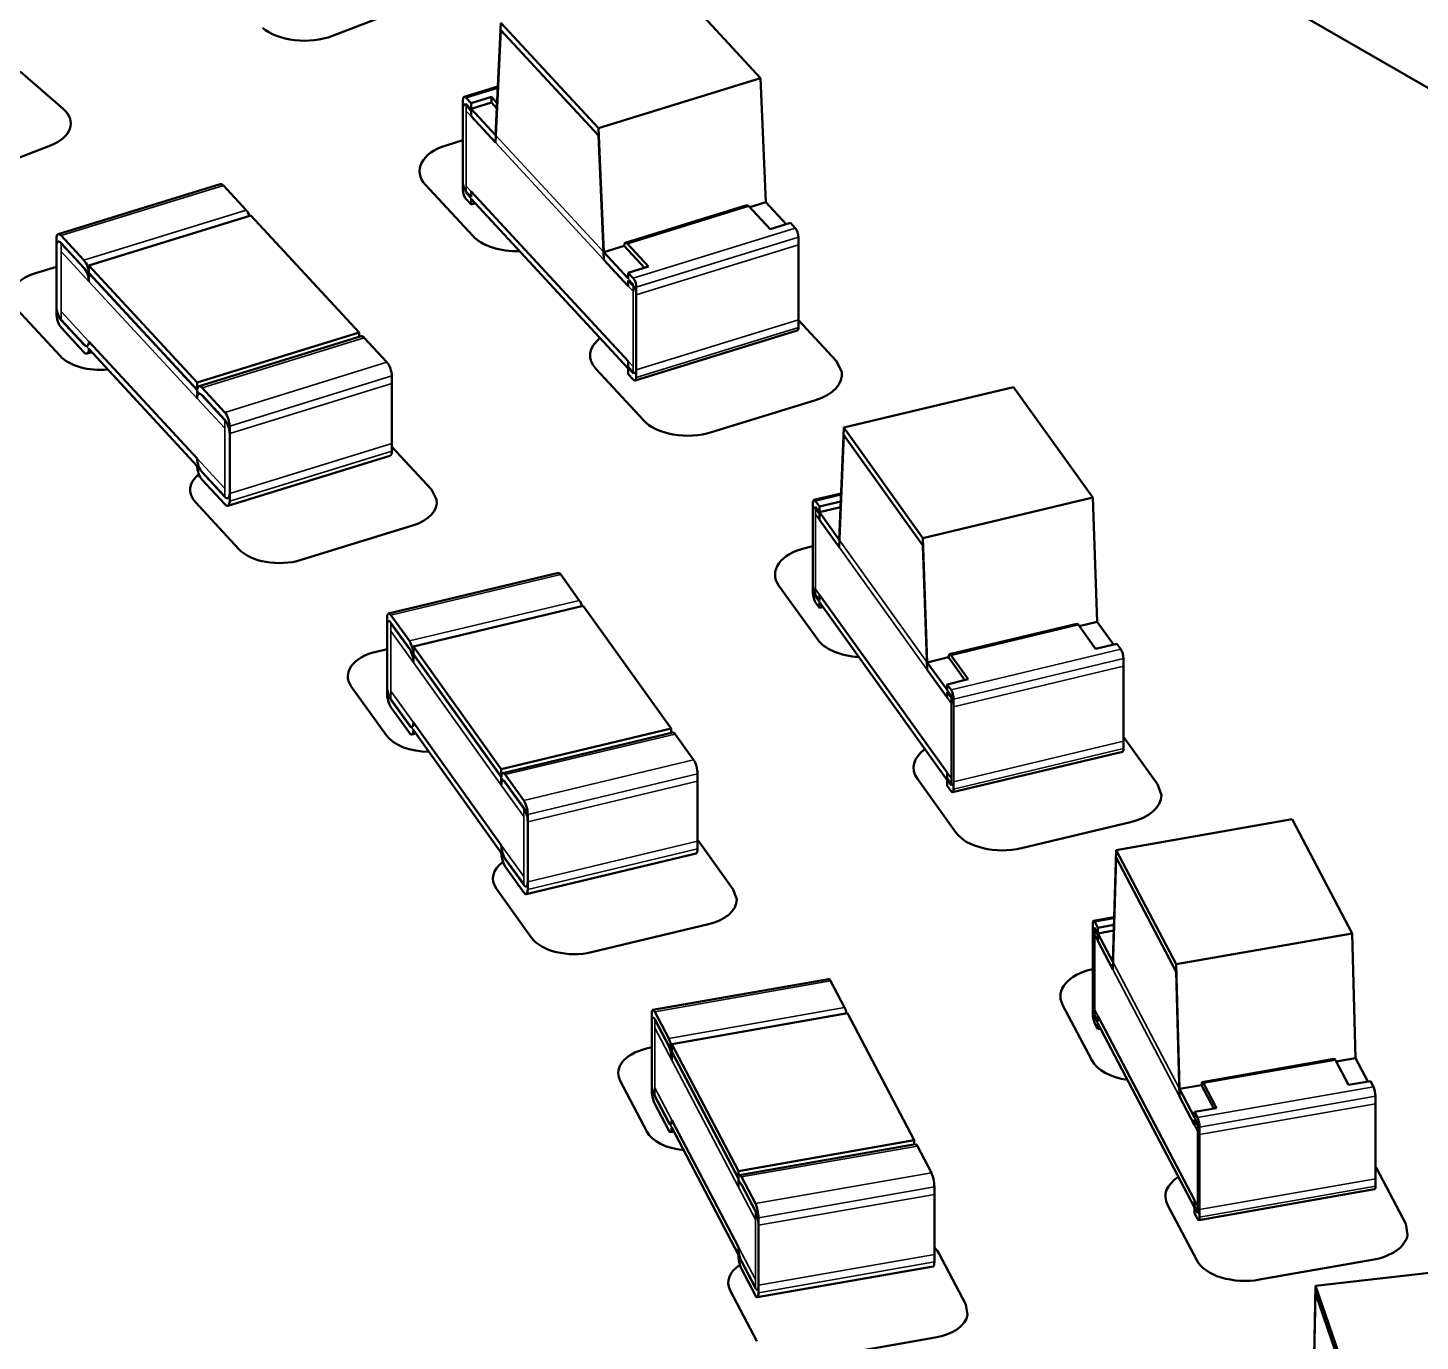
# Model space of a CAD drawing. Header units: inches. Extents: x -24.6 to 49, y -43 to 20.8.
# Drawn here: x -13.239 to -12.523, y 16.133 to 16.808 of the extents above; entities that cross this region are included whole.
import ezdxf

# ---------------------------------------------------------------- set-up
doc = ezdxf.new("R2010")
doc.units = ezdxf.units.IN
doc.header["$MEASUREMENT"] = 0
doc.layers.add('Visible (ANSI)', color=7, linetype='Continuous', lineweight=50)
doc.layers.add('Visible Narrow (ANSI)', color=7, linetype='Continuous', lineweight=35)

msp = doc.modelspace()

# ---------------------------------------------------------------- linework, layer by layer
at = {"layer": 'Visible (ANSI)'}
for p, q in [((-13.13526288606859, 17.13303247101049), (-12.21013687763456, 16.59891081744339)), ((-12.91214091246936, 16.83652272704927), (-12.86203181052325, 16.78239756191881)), ((-13.03176425112215, 16.82347237035173), (-13.08209424660408, 16.80405635489431)), ((-12.99825589455438, 16.75305861700945), (-12.99547205555737, 16.81080672394044)), ((-12.99547205555737, 16.81080672394044), (-12.94536295361127, 16.75668155880998)), ((-12.99825589455437, 16.74920115284759), (-12.99547205555737, 16.80694925977858)), ((-12.99547205555737, 16.80694925977858), (-12.94536295361126, 16.75282409464812)), ((-13.24260835943211, 16.78573099341343), (-13.22047882976584, 16.76660963579661)), ((-12.86203181052325, 16.78239756191881), (-12.94536295361127, 16.75668155880998)), ((-12.86203181052325, 16.78239756191881), (-12.85924797152625, 16.7186355477511)), ((-13.01433346914088, 16.77268191995369), (-12.99705284592974, 16.77801472283809)), ((-13.01495892853642, 16.72866823293911), (-13.01495892853642, 16.77110033871961)), ((-13.01495892853641, 16.72481076877725), (-13.01495892853641, 16.76724287455774)), ((-13.01328862513821, 16.77218926466999), (-13.01078317004091, 16.76948300641347)), ((-13.01328862513821, 16.76833180050813), (-13.0107831700409, 16.7656255422516)), ((-13.0003667771549, 16.77269750680207), (-13.01078317004091, 16.76948300641347)), ((-13.01078317004091, 16.76658990829207), (-13.0003667771549, 16.76980440868067)), ((-13.01078317004091, 16.76658990829207), (-13.01078317004091, 16.76948300641347)), ((-13.01078317004091, 16.76658990829207), (-12.99825589455438, 16.75305861700945)), ((-13.0003667771549, 16.77269750680207), (-13.0003667771549, 16.76980440868067)), ((-12.99746050103898, 16.76955830317279), (-13.0003667771549, 16.77269750680207)), ((-13.0003667771549, 16.76980440868067), (-12.99759306480074, 16.76680839331893)), ((-13.0107831700409, 16.7627324441302), (-13.0107831700409, 16.7656255422516)), ((-13.0107831700409, 16.7627324441302), (-12.99825589455437, 16.74920115284759)), ((-12.94536295361127, 16.75668155880998), (-12.94257911461426, 16.69291954464227)), ((-12.94536295361126, 16.75282409464812), (-12.94257911461426, 16.68906208048041)), ((-13.22699612718041, 16.74769292085664), (-13.28100895192179, 16.72685624956671)), ((-13.02364802937776, 16.74775801556437), (-13.01495892853641, 16.75043947241735)), ((-13.22301171639273, 16.70219429491461), (-13.13968057330471, 16.72791029802345)), ((-13.13811330730071, 16.72717131509789), (-13.12642118351328, 16.71454210990078)), ((-13.00989602739307, 16.70126004612067), (-13.03425463109556, 16.7275708448027)), ((-13.01328862513821, 16.7239709626467), (-13.01078317004091, 16.72126470439017)), ((-13.01078317004091, 16.72415780251157), (-12.93005183912774, 16.63695614757916)), ((-13.01078317004091, 16.72126470439017), (-13.01078317004091, 16.72415780251157)), ((-13.01328862513821, 16.72011349848484), (-13.0107831700409, 16.71740724022831)), ((-13.0107831700409, 16.72030033834971), (-12.93005183912773, 16.63309868341729)), ((-13.0107831700409, 16.71740724022831), (-13.0107831700409, 16.72030033834971)), ((-13.00869992586338, 16.71805012969028), (-13.0107831700409, 16.71740724022831)), ((-12.93153726233273, 16.69771562626496), (-12.86903890501672, 16.71700262859658)), ((-12.86799406101404, 16.71650997331288), (-12.85713708892572, 16.70478285420128)), ((-12.85924797152625, 16.7186355477511), (-12.86758112023473, 16.71606393682447)), ((-12.85924797152625, 16.7186355477511), (-12.84880394021723, 16.70735446512791)), ((-13.207246871504, 16.68611984853543), (-13.12391572841598, 16.71183585164426)), ((-13.12391572841598, 16.71183585164426), (-13.06823894847586, 16.65169677927708)), ((-12.85713708892572, 16.70478285420128), (-12.84672069603972, 16.70799735458988)), ((-12.84672069603972, 16.70799735458988), (-12.84421524094241, 16.70529109633336)), ((-13.22394990548603, 16.66510474560672), (-13.22394990548603, 16.69982192306349)), ((-13.22394990548603, 16.66124728144485), (-13.22394990548603, 16.69596445890162)), ((-13.22144445038872, 16.70145531198906), (-13.2097523266013, 16.68882610679195)), ((-13.22144445038872, 16.6975978478272), (-13.2097523266013, 16.68496864263009)), ((-12.93216272172826, 16.69613404503087), (-12.94257911461426, 16.69291954464227)), ((-12.93216272172826, 16.69613404503087), (-12.92171869041925, 16.68485296240768)), ((-12.91963544624173, 16.68549585186966), (-12.93049241833006, 16.69722297098126)), ((-12.84254493754421, 16.65816172026045), (-12.84254493754421, 16.70059382604095)), ((-12.8425449375442, 16.65430425609859), (-12.8425449375442, 16.69673636187908)), ((-12.94257911461426, 16.69291954464227), (-12.93005183912774, 16.67938825335965)), ((-12.94257911461426, 16.68906208048041), (-12.93005183912773, 16.67553078919779)), ((-13.23459204082478, 16.68214520217769), (-13.22394990548603, 16.68542937381941)), ((-13.207246871504, 16.68611984853543), (-13.15157009156388, 16.62598077616825)), ((-13.207246871504, 16.68178020135333), (-13.207246871504, 16.68611984853543)), ((-13.20724687150399, 16.68226238437357), (-13.15157009156387, 16.62212331200639)), ((-13.20724687150399, 16.67792273719147), (-13.20724687150399, 16.68226238437357)), ((-12.93005183912774, 16.68228135148105), (-12.91963544624173, 16.68549585186966)), ((-12.93005183912774, 16.68228135148105), (-12.92754638403043, 16.67957509322453)), ((-12.93005183912774, 16.68228135148105), (-12.93005183912774, 16.67938825335965)), ((-12.93005183912773, 16.67842388731919), (-12.92754638403042, 16.67571762906266)), ((-12.93005183912773, 16.67842388731919), (-12.93005183912773, 16.67553078919779)), ((-12.92587608063223, 16.63244571715162), (-12.92587608063223, 16.67487782293212)), ((-12.92587608063222, 16.62858825298976), (-12.92587608063222, 16.67102035877025)), ((-13.2220187914121, 16.63963276470602), (-13.24428948139061, 16.66368839340242)), ((-13.22144445038872, 16.6580588401681), (-13.2097523266013, 16.64542963497099)), ((-13.22144445038872, 16.65420137600623), (-13.2097523266013, 16.64157217080913)), ((-13.15157009156388, 16.62598077616825), (-13.06823894847586, 16.65169677927708)), ((-13.06823894847586, 16.64943997865285), (-13.06823894847586, 16.65169677927708)), ((-12.92650154002775, 16.62700667175568), (-12.84317039693973, 16.65272267486451)), ((-12.8425449375442, 16.65792082605423), (-12.82324923498505, 16.63707868946615)), ((-13.207246871504, 16.64706302389656), (-13.15157009156388, 16.58692395152939)), ((-13.15063190247058, 16.62401350083728), (-13.06730075938256, 16.64972950394611)), ((-13.06573349337855, 16.64899052102056), (-13.05404136959113, 16.63636131582345)), ((-13.20818506059729, 16.64083318788358), (-13.20574706825423, 16.64158555268202)), ((-13.20724687150399, 16.6432055597347), (-13.15157009156387, 16.58306648736752)), ((-12.82324923498505, 16.63707868946615), (-12.82032281510953, 16.63150908983604)), ((-12.92220498725086, 16.60654097799216), (-12.94656359095335, 16.63285177667418)), ((-12.93005183912774, 16.63695614757916), (-12.93005183912774, 16.63406304945776)), ((-12.93005183912774, 16.63406304945776), (-12.92754638403043, 16.63135679120124)), ((-12.93005183912773, 16.63309868341729), (-12.93005183912773, 16.6302055852959)), ((-12.93005183912773, 16.6302055852959), (-12.92754638403042, 16.62749932703937)), ((-13.15157009156388, 16.62164112898615), (-13.15157009156388, 16.62598077616825)), ((-13.14906463646657, 16.62327451791172), (-13.13737251267915, 16.61064531271462)), ((-13.05153591449383, 16.59459823292806), (-13.05153591449383, 16.62931541038483)), ((-13.05153591449382, 16.5907407687662), (-13.05153591449382, 16.62545794622297)), ((-12.73199396402003, 16.62365981443774), (-12.81928966787936, 16.6027833688292)), ((-12.73199396402003, 16.62365981443774), (-12.69131501648516, 16.56695959155017)), ((-13.15157009156387, 16.62212331200639), (-13.15155300821138, 16.6221285839315)), ((-13.15157009156387, 16.61778366482429), (-13.15157009156387, 16.62212331200639)), ((-13.14906463646656, 16.61941705374986), (-13.13737251267914, 16.60678784855276)), ((-12.83385583670285, 16.61689151870448), (-12.88723986534712, 16.6004172054169)), ((-13.13486705758184, 16.56888222981923), (-13.13486705758184, 16.603599407276)), ((-12.82154960940908, 16.54517832066249), (-12.81928966787936, 16.6027833688292)), ((-12.81928966787936, 16.6027833688292), (-12.77861072034449, 16.54608314594163)), ((-13.13486705758184, 16.56502476565737), (-13.13486705758184, 16.59974194311414)), ((-12.82154960940907, 16.54132085650063), (-12.81928966787935, 16.59892590466734)), ((-12.81928966787935, 16.59892590466734), (-12.77861072034448, 16.54222568177976)), ((-13.13580524667513, 16.56265239380624), (-13.05247410358712, 16.58836839691507)), ((-13.05153591449382, 16.5929108088595), (-13.03119633858923, 16.57094106808025)), ((-13.14906463646657, 16.57987804609077), (-13.13737251267915, 16.56724884089366)), ((-13.14906463646656, 16.5760205819289), (-13.13737251267914, 16.56339137673179)), ((-13.03119633858923, 16.57094106808025), (-13.02852080242678, 16.56584882964017)), ((-12.83457742373861, 16.56563452083137), (-12.82061609206993, 16.56897332180688)), ((-12.69131501648516, 16.56695959155017), (-12.77861072034449, 16.54608314594163)), ((-12.69131501648516, 16.56695959155017), (-12.68905507495544, 16.50305451861818)), ((-13.13015209085503, 16.54040326016965), (-13.15242278083355, 16.56445888886605)), ((-12.83510925858736, 16.52164628917786), (-12.83510925858736, 16.56407839495835)), ((-12.83510925858736, 16.51778882501599), (-12.83510925858736, 16.56022093079649)), ((-12.83375329366953, 16.56508148565016), (-12.83171934629279, 16.56224647450578)), ((-12.83375329366953, 16.5612240214883), (-12.83171934629278, 16.55838901034392)), ((-12.82080738331037, 16.56485603020685), (-12.83171934629279, 16.56224647450578)), ((-12.83171934629279, 16.55935337638439), (-12.83171934629279, 16.56224647450578)), ((-12.83171934629279, 16.55935337638439), (-12.82089191435889, 16.56194271679697)), ((-12.83171934629279, 16.55935337638439), (-12.82154960940908, 16.54517832066249)), ((-12.83171934629278, 16.55549591222253), (-12.83171934629278, 16.55838901034392)), ((-12.82080738331037, 16.56485603020685), (-12.82080738331037, 16.56409738100277)), ((-12.82077916339211, 16.56481669596267), (-12.82080738331037, 16.56485603020685)), ((-13.04089377915506, 16.55248425930498), (-13.09818387679414, 16.53480448846682)), ((-12.83171934629278, 16.55549591222253), (-12.82154960940907, 16.54132085650063)), ((-12.77861072034449, 16.54608314594163), (-12.77635077881478, 16.48217807300964)), ((-12.83863281627021, 16.54108241495365), (-12.83510925858736, 16.54192506142741)), ((-12.77861072034448, 16.54222568177976), (-12.77635077881477, 16.47832060884777)), ((-13.05321397674466, 16.50723305623714), (-12.96591827288533, 16.52810950184568)), ((-12.96468207778171, 16.52727994907387), (-12.95519032335691, 16.51404989706677)), ((-12.83284102711645, 16.49403007969158), (-12.85261549096313, 16.52159267371244)), ((-12.83375329366953, 16.51686318362687), (-12.83171934629279, 16.51402817248249)), ((-12.83171934629279, 16.51692127060389), (-12.76618104193106, 16.42557091150725)), ((-12.83171934629279, 16.51402817248249), (-12.83171934629279, 16.51692127060389)), ((-13.0404520798395, 16.49033844031386), (-12.95315637598016, 16.5112148859224)), ((-12.95315637598016, 16.5112148859224), (-12.90795754538587, 16.44821463826954)), ((-12.83375329366953, 16.51300571946501), (-12.83171934629278, 16.51017070832063)), ((-12.83171934629278, 16.51306380644203), (-12.76618104193105, 16.42171344734539)), ((-12.83171934629278, 16.51017070832063), (-12.83171934629278, 16.51306380644203)), ((-12.82994769274948, 16.51059439273119), (-12.83171934629278, 16.51017070832063)), ((-13.05401172901779, 16.47018168997085), (-13.05401172901779, 16.50489886742762)), ((-13.05197778164105, 16.50640350346533), (-13.04248602721624, 16.49317345145823)), ((-13.05197778164104, 16.50254603930347), (-13.04248602721624, 16.48931598729637)), ((-12.7649069809836, 16.48634375458372), (-12.6994352030891, 16.50200108879013)), ((-12.69861107302003, 16.50144805360892), (-12.68979730105414, 16.48916300531662)), ((-12.68905507495544, 16.50305451861818), (-12.69819538439455, 16.50086864732767)), ((-12.68905507495544, 16.50305451861818), (-12.68065699161503, 16.49134887660712)), ((-13.05401172901778, 16.46632422580898), (-13.05401172901778, 16.50104140326575)), ((-13.05958127511704, 16.48768204379361), (-13.05401172901779, 16.48901397754401)), ((-13.0404520798395, 16.49033844031386), (-12.9952532492452, 16.427338192661)), ((-13.0404520798395, 16.48599879313176), (-13.0404520798395, 16.49033844031386)), ((-12.68979730105414, 16.48916300531662), (-12.67888533807172, 16.49177256101768)), ((-12.67888533807172, 16.49177256101768), (-12.67685139069498, 16.48893754987331)), ((-13.04045207983949, 16.48648097615199), (-12.9952532492452, 16.42348072849914)), ((-13.04045207983949, 16.4821413289699), (-13.04045207983949, 16.48648097615199)), ((-12.76543881583236, 16.48478762871071), (-12.77635077881478, 16.48217807300964)), ((-12.77635077881478, 16.48217807300964), (-12.76618104193106, 16.46800301728775)), ((-12.76543881583236, 16.48478762871071), (-12.75704073249195, 16.47308198669965)), ((-12.75526907894864, 16.47350567111021), (-12.76408285091453, 16.48579071940252)), ((-12.67549542577715, 16.44172233854183), (-12.67549542577715, 16.48415444432232)), ((-12.67549542577714, 16.43786487437996), (-12.67549542577714, 16.48029698016046)), ((-12.77635077881477, 16.47832060884777), (-12.76618104193105, 16.46414555312588)), ((-12.76618104193106, 16.47089611540914), (-12.75526907894864, 16.47350567111021)), ((-13.05428590833029, 16.44466278374938), (-13.07236548733239, 16.4698628738443)), ((-12.76618104193106, 16.47089611540914), (-12.76414709455431, 16.46806110426477)), ((-12.76618104193106, 16.47089611540914), (-12.76618104193106, 16.46800301728775)), ((-12.76618104193105, 16.46703865124728), (-12.76414709455431, 16.4642036401029)), ((-12.76618104193105, 16.46703865124728), (-12.76618104193105, 16.46414555312588)), ((-13.05197778164105, 16.46300703164437), (-13.04248602721624, 16.44977697963727)), ((-13.05197778164104, 16.45914956748251), (-13.04248602721624, 16.44591951547541)), ((-12.76279112963648, 16.42084589293329), (-12.76279112963648, 16.46327799871378)), ((-12.76279112963648, 16.41698842877142), (-12.76279112963648, 16.45942053455192)), ((-13.0404520798395, 16.45128161567499), (-12.9952532492452, 16.38828136802213)), ((-13.04124983211262, 16.4450899627036), (-13.03913951506838, 16.44559463724133)), ((-13.04045207983949, 16.44742415151313), (-12.9952532492452, 16.38442390386027)), ((-12.9952532492452, 16.427338192661), (-12.90795754538587, 16.44821463826954)), ((-12.99445549697207, 16.42533273428843), (-12.90715979311273, 16.44620917989696)), ((-12.90795754538587, 16.44601840038317), (-12.90795754538587, 16.44821463826954)), ((-12.90592359800912, 16.44537962712516), (-12.89643184358432, 16.43214957511806)), ((-12.67549542577713, 16.4439965595265), (-12.65798919340137, 16.41959553507653)), ((-12.76332296448523, 16.41543230289841), (-12.6760272606259, 16.43630874850695)), ((-12.9952532492452, 16.4229985454789), (-12.9952532492452, 16.427338192661)), ((-12.9952532492452, 16.42348072849914), (-12.99523944589147, 16.42348402952027)), ((-12.9952532492452, 16.41914108131704), (-12.9952532492452, 16.42348072849914)), ((-12.99321930186846, 16.42450318151662), (-12.98372754744365, 16.41127312950952)), ((-12.89439789620757, 16.39025773933482), (-12.89439789620757, 16.42497491679159)), ((-12.76618104193106, 16.42557091150725), (-12.76618104193106, 16.42267781338585)), ((-12.76618104193106, 16.42267781338585), (-12.76414709455431, 16.41984280224148)), ((-12.99321930186845, 16.42064571735476), (-12.98372754744365, 16.40741566534766)), ((-12.89439789620757, 16.38640027517295), (-12.89439789620757, 16.42111745262972)), ((-12.76165285704855, 16.39480472192918), (-12.78142732089522, 16.42236731595003)), ((-12.76618104193105, 16.42171344734539), (-12.76618104193105, 16.41882034922399)), ((-12.76618104193105, 16.41882034922399), (-12.76414709455431, 16.41598533807961)), ((-12.65798919340137, 16.41959553507653), (-12.65602246218993, 16.4138871149549)), ((-12.98169360006691, 16.36938129372628), (-12.98169360006691, 16.40409847118305)), ((-12.58885242670527, 16.40162741452675), (-12.67927198598706, 16.38579157800193)), ((-12.58885242670527, 16.40162741452675), (-12.55799539408376, 16.34289818802399)), ((-12.98169360006691, 16.36552382956441), (-12.98169360006691, 16.40024100702118)), ((-12.67197186809429, 16.40010579383532), (-12.7278956349924, 16.38673182093124)), ((-12.89412371689506, 16.39070312850417), (-12.87604413789296, 16.36550303840925)), ((-12.99321930186846, 16.38110670969566), (-12.98372754744365, 16.36787665768856)), ((-12.98249135234004, 16.36318964075489), (-12.8951956484807, 16.38406608636343)), ((-12.68098626557715, 16.32829925225829), (-12.67927198598706, 16.38579157800193)), ((-12.68098626557714, 16.32444178809642), (-12.67927198598705, 16.38193411384006)), ((-12.67927198598706, 16.38579157800193), (-12.64841495336554, 16.32706235149916)), ((-12.67927198598705, 16.38193411384006), (-12.64841495336553, 16.3232048873373)), ((-12.99321930186845, 16.37724924553379), (-12.98372754744365, 16.36401919352669)), ((-12.97970780154014, 16.3407123216985), (-12.99778738054224, 16.36591241179343)), ((-12.87604413789296, 16.36550303840925), (-12.87424594307732, 16.36028393761655)), ((-12.69085463673629, 16.34940820425073), (-12.68030173965959, 16.35125641004046)), ((-12.88882835010832, 16.34768386845994), (-12.94884409383923, 16.33333135333459)), ((-12.69127194311766, 16.30544355531205), (-12.69127194311766, 16.34787566109254)), ((-12.69127194311765, 16.30158609115018), (-12.69127194311765, 16.34401819693068)), ((-12.6902433753636, 16.34881111833052), (-12.68870052373253, 16.34587465700538)), ((-12.6902433753636, 16.34495365416865), (-12.68870052373252, 16.34201719284351)), ((-12.68041896262381, 16.34732506717028), (-12.68870052373253, 16.34587465700538)), ((-12.68870052373253, 16.34298155888398), (-12.68870052373253, 16.34587465700538)), ((-12.68870052373253, 16.34298155888398), (-12.68050568054118, 16.34441678150788)), ((-12.68870052373253, 16.34298155888398), (-12.68098626557715, 16.32829925225829)), ((-12.68870052373252, 16.33912409472212), (-12.68870052373252, 16.34201719284351)), ((-12.68870052373252, 16.33912409472212), (-12.68098626557714, 16.32444178809642)), ((-12.55799539408376, 16.34289818802399), (-12.64841495336554, 16.32706235149916)), ((-12.55799539408376, 16.34289818802399), (-12.55628111449367, 16.27888039266893)), ((-12.64841495336554, 16.32706235149916), (-12.64670067377546, 16.2630445561441)), ((-12.64841495336553, 16.3232048873373), (-12.64670067377545, 16.25918709198224)), ((-12.9173580864692, 16.30359641578645), (-12.82693852718741, 16.31943225231128)), ((-12.82602163512838, 16.31853662343096), (-12.81882166085002, 16.30483313724698)), ((-12.91798404604124, 16.26658042359241), (-12.91798404604124, 16.30129760104918)), ((-12.91644119441016, 16.30270078690614), (-12.90924122013181, 16.28899730072216)), ((-12.90769836850073, 16.28606083939702), (-12.81727880921895, 16.30189667592185)), ((-12.81727880921895, 16.30189667592185), (-12.78299321741726, 16.23664197980766)), ((-12.6918202440868, 16.27777856539054), (-12.70682023386258, 16.30632751299758)), ((-12.91798404604124, 16.26272295943054), (-12.91798404604124, 16.29744013688731)), ((-12.91644119441016, 16.29884332274427), (-12.9092412201318, 16.28513983656029)), ((-12.6902433753636, 16.30059281630723), (-12.68870052373253, 16.29765635498209)), ((-12.6902433753636, 16.29673535214536), (-12.68870052373252, 16.29379889082022)), ((-12.68870052373253, 16.30054945310349), (-12.63898641562008, 16.20593014373792)), ((-12.68870052373253, 16.29765635498209), (-12.68870052373253, 16.30054945310349)), ((-12.68870052373252, 16.29669198894162), (-12.63898641562007, 16.20207267957606)), ((-12.68870052373252, 16.29379889082022), (-12.68870052373252, 16.29669198894162)), ((-12.68730854447553, 16.29404267829424), (-12.68870052373252, 16.29379889082022)), ((-12.91842745022489, 16.28425124559924), (-12.91798404604124, 16.28432890192282)), ((-12.90769836850073, 16.28606083939702), (-12.87341277669904, 16.22080614328284)), ((-12.90769836850073, 16.28172119221492), (-12.90769836850073, 16.28606083939702)), ((-12.90769836850073, 16.28220337523516), (-12.87341277669904, 16.21694867912097)), ((-12.90769836850073, 16.27786372805306), (-12.90769836850073, 16.28220337523516)), ((-12.63498092248387, 16.26655657886789), (-12.56716625302253, 16.27843345626151)), ((-12.56655499164984, 16.2778363703413), (-12.55986930124851, 16.26511170459903)), ((-12.55628111449367, 16.27888039266893), (-12.56619158014691, 16.27714470057735)), ((-12.55628111449367, 16.27888039266893), (-12.54995883559527, 16.26684739669061)), ((-12.92046091115895, 16.24113945463342), (-12.93417516366351, 16.26724137163109)), ((-12.63539822886523, 16.26502403570971), (-12.64670067377546, 16.2630445561441)), ((-12.63539822886523, 16.26502403570971), (-12.62907594996684, 16.25299103973139)), ((-12.62768397070986, 16.25323482720541), (-12.63436966111118, 16.26595949294768)), ((-12.55986930124851, 16.26511170459903), (-12.54856685633829, 16.26709118416464)), ((-12.54856685633829, 16.26709118416464), (-12.54702400470721, 16.2641547228395)), ((-12.91644119441016, 16.25930431508517), (-12.90924122013181, 16.2456008289012)), ((-12.64670067377546, 16.2630445561441), (-12.63898641562008, 16.24836224951841)), ((-12.64670067377545, 16.25918709198224), (-12.63898641562007, 16.24450478535655)), ((-12.54599543695316, 16.21687187805418), (-12.54599543695316, 16.25930398383467)), ((-12.91644119441016, 16.25544685092331), (-12.9092412201318, 16.24174336473934)), ((-12.63898641562008, 16.25125534763981), (-12.62768397070986, 16.25323482720541)), ((-12.63898641562008, 16.25125534763981), (-12.637443563989, 16.24831888631467)), ((-12.63898641562008, 16.25125534763981), (-12.63898641562008, 16.24836224951841)), ((-12.54599543695316, 16.21301441389231), (-12.54599543695316, 16.25544651967281)), ((-12.90769836850073, 16.24700401475815), (-12.87341277669904, 16.18174931864397)), ((-12.63898641562007, 16.24739788347795), (-12.637443563989, 16.24446142215281)), ((-12.63898641562007, 16.24739788347795), (-12.63898641562007, 16.24450478535655)), ((-12.90832432807277, 16.24084773585901), (-12.90664506812889, 16.24114183689385)), ((-12.90769836850073, 16.24314655059629), (-12.87341277669904, 16.17789185448211)), ((-12.87341277669904, 16.22080614328284), (-12.78299321741726, 16.23664197980766)), ((-12.78299321741726, 16.2344915185001), (-12.78299321741726, 16.23664197980766)), ((-12.63641499623495, 16.20103604152936), (-12.63641499623495, 16.24346814730985)), ((-12.63641499623495, 16.19717857736749), (-12.63641499623495, 16.23961068314799)), ((-12.872786817127, 16.21876531083802), (-12.78236725784521, 16.23460114736284)), ((-12.78145036578618, 16.23370551848252), (-12.77425039150783, 16.22000203229855)), ((-12.54544713598401, 16.22235644904497), (-12.53044714620822, 16.19380750143793)), ((-12.87341277669904, 16.21646649610074), (-12.87341277669904, 16.22080614328284)), ((-12.87341277669904, 16.21694867912097), (-12.87340234161792, 16.21695050669279)), ((-12.87341277669904, 16.21260903193888), (-12.87341277669904, 16.21694867912097)), ((-12.87186992506797, 16.2178696819577), (-12.86466995078961, 16.20416619577372)), ((-12.87186992506796, 16.21401221779583), (-12.86466995078961, 16.20030873161186)), ((-12.77270753987675, 16.17800874633454), (-12.77270753987675, 16.21272592379131)), ((-12.77270753987674, 16.17415128217268), (-12.77270753987674, 16.20886845962945)), ((-12.63683230261631, 16.19564603420931), (-12.54641274333452, 16.21148187073413)), ((-12.63782044792706, 16.17500241186714), (-12.65282043770284, 16.20355135947419)), ((-12.63898641562008, 16.20593014373792), (-12.63898641562008, 16.20303704561652)), ((-12.63898641562008, 16.20303704561652), (-12.637443563989, 16.20010058429138)), ((-12.63898641562007, 16.20207267957606), (-12.63898641562007, 16.19917958145465)), ((-12.86312709915854, 16.16217290980972), (-12.86312709915854, 16.19689008726649)), ((-12.63898641562007, 16.19917958145465), (-12.637443563989, 16.19624312012952)), ((-12.53044714620822, 16.19380750143793), (-12.52945906191748, 16.18801527790738)), ((-12.86312709915853, 16.15831544564785), (-12.86312709915853, 16.19303262310462)), ((-12.87186992506797, 16.17447321013674), (-12.86466995078961, 16.16076972395276)), ((-12.77023067475903, 16.17837619824141), (-12.75651642225447, 16.15227428124375)), ((-12.54767134871588, 16.17520290356696), (-12.60559633916015, 16.16505811034937)), ((-12.48409469172621, 16.17256365947751), (-12.5767673166462, 16.16192093979887)), ((-12.87186992506796, 16.17061574597487), (-12.86466995078961, 16.15691225979089)), ((-12.86375305873058, 16.15601663091057), (-12.77333349944879, 16.1718524674354)), ((-12.86388964045676, 16.13346923989127), (-12.87760389296132, 16.15957115688893)), ((-12.57791942484708, 16.10450991455853), (-12.5767673166462, 16.16192093979887)), ((-12.57791942484708, 16.10065245039666), (-12.5767673166462, 16.158063475637)), ((-12.5767673166462, 16.16192093979887), (-12.55602936903032, 16.1017283042368)), ((-12.5767673166462, 16.158063475637), (-12.55602936903031, 16.09787084007493)), ((-12.75651642225447, 16.15227428124375), (-12.75561294022783, 16.14697856156913)), ((-12.77226413569309, 16.1352644072756), (-12.83442767451357, 16.12437729329836))]:
    msp.add_line(p, q, dxfattribs=at)
for centre, major_axis, ratio, start_param, end_param in [((-13.09644836991924, 16.8164590645338), (-0.025836456323504, 1.42875650068641e-15), 0.5773502691896227, 0.5890417657583251, 2.159852269605423), ((-13.24012012103953, 16.7590326929794), (0.02362224608740162, 1.051761477560741e-16), 0.5773502691896226, 5.30144661952764, 6.872225435436896), ((-13.01328862513821, 16.76929616654859), (-0.001044844002671144, 0.003385753405097948), 0.3848938238792248, 5.60735997573323, 7.178156302529141), ((-13.01328862513821, 16.76543870238673), (-0.001044844002671151, 0.003385753405097953), 0.3848938238792249, 5.607359975733228, 7.178156302529138), ((-13.01146883037514, 16.73460258601729), (-0.02583658003759847, -1.133716917370669e-16), 0.5773502691896228, 5.203259298826246, 6.774061508539338), ((-13.13811330730071, 16.72283166791579), (-0.001567266004006773, 0.005078630107646904), 0.3848938238791884, 5.607359975733239, 6.283185307179789), ((-13.01328862513821, 16.72686406076809), (0.001044844002671278, -0.003385753405097908), 0.3848938238792247, 4.036563648938098, 5.607359975732799), ((-13.01328862513821, 16.72300659660623), (0.001044844002671285, -0.00338575340509791), 0.384893823879225, 4.036563648938096, 5.607359975732797), ((-12.86799406101404, 16.71361687519148), (-0.001044844002671274, 0.003385753405097908), 0.3848938238791884, 5.607359975733019, 6.28318530717923), ((-13.12642118351328, 16.71020246271869), (-0.001567266004006549, 0.005078630107646974), 0.3848938238791804, 4.867661647767257, 5.607359975733231), ((-13.22144445038872, 16.69711566480697), (-0.001567266004006565, 0.005078630107646968), 0.3848938238791933, 5.607359975733242, 7.178156302528548), ((-12.84421524094241, 16.70239799821196), (-0.001044844002671303, 0.003385753405097899), 0.3848938238792326, 4.036563648938079, 5.607359975732797), ((-13.22144445038872, 16.6932582006451), (-0.001567266004006574, 0.005078630107646973), 0.3848938238791936, 5.607359975733239, 7.178156302528545), ((-12.98711017001452, 16.7082916331936), (-0.02583650415212603, -1.125179892390468e-16), 0.5773502691896227, 0.4908660542953243, 1.618757857267259), ((-12.93049241833006, 16.69432987285986), (-0.001044844002671169, 0.00338575340509794), 0.3848938238792325, 5.607359975733226, 7.178156302529121), ((-13.2097523266013, 16.68448645960986), (-0.001567266004006767, 0.005078630107646907), 0.3848938238791934, 4.036563648938472, 5.607359975732812), ((-13.2234565641539, 16.67011736476701), (-0.02362213917106304, -1.072250337513223e-16), 0.5773502691896228, 5.203266545335516, 6.774054633855411), ((-13.2097523266013, 16.68062899544799), (-0.001567266004006777, 0.005078630107646909), 0.3848938238791937, 4.036563648938468, 5.607359975732807), ((-12.92754638403043, 16.67668199510313), (-0.001044844002671303, 0.003385753405097899), 0.3848938238792326, 4.036563648938079, 5.607359975732797), ((-12.92754638403042, 16.67282453094127), (-0.00104484400267131, 0.003385753405097901), 0.3848938238792328, 4.036563648938077, 5.607359975732793), ((-13.22144445038872, 16.6623984873502), (0.001567266004006767, -0.005078630107646907), 0.3848938238791934, 4.036563648938472, 5.607359975732812), ((-13.22144445038872, 16.65854102318833), (0.001567266004006777, -0.005078630107646909), 0.3848938238791937, 4.036563648938468, 5.607359975732807), ((-12.8442152409424, 16.6561084282696), (0.001044844002671175, -0.003385753405097943), 0.3848938238792328, 0, 0.8949709953495333), ((-13.2097523266013, 16.64976928215309), (0.001567266004006565, -0.005078630107646968), 0.3848938238791933, 5.607359975733242, 7.178156302528548), ((-13.06573349337855, 16.64465087383846), (-0.001567266004006681, 0.005078630107646933), 0.3848938238791884, 5.607359975733367, 6.283185307179992), ((-12.92377779023293, 16.63988351788878), (-0.02583658003759848, -1.133716917370669e-16), 0.5773502691896227, 5.64617815148163, 6.774061508539338), ((-13.20118590286507, 16.64606200337461), (-0.02362233211996069, -1.048346667568661e-16), 0.5773502691896227, 0.490887184379794, 1.73064604520877), ((-13.2097523266013, 16.64591181799123), (0.001567266004006574, -0.005078630107646973), 0.3848938238791936, 5.607359975733239, 7.178156302528545), ((-13.05404136959113, 16.63202166864135), (-0.001567266004006743, 0.005078630107646913), 0.3848938238791881, 4.036563648938484, 5.607359975732813), ((-12.92754638403043, 16.63424988932264), (0.001044844002671169, -0.00338575340509794), 0.3848938238792325, 5.607359975733226, 7.178156302529121), ((-12.84603528729757, 16.63004706002939), (0.02583686938192919, 1.118350272406308e-16), 0.5773502691896226, 5.20326435442076, 6.381354393799337), ((-13.14906463646657, 16.61893487072963), (-0.001567266004006565, 0.005078630107646968), 0.3848938238791933, 5.607359975733242, 7.178156302528548), ((-12.92754638403042, 16.63039242516077), (0.001044844002671175, -0.003385753405097943), 0.3848938238792328, 5.607359975733225, 7.17815630252912), ((-13.14906463646656, 16.61507740656777), (-0.001567266004006574, 0.005078630107646973), 0.3848938238791936, 5.607359975733239, 7.178156302528545), ((-13.13737251267914, 16.60630566553252), (-0.001567266004006743, 0.005078630107646913), 0.3848938238791881, 4.036563648938484, 5.607359975732813), ((-13.13737251267914, 16.60244820137066), (-0.001567266004006752, 0.005078630107646918), 0.3848938238791885, 4.036563648938482, 5.607359975732811), ((-12.89941912987231, 16.61357256506509), (-0.02583650415212604, 1.430122424683242e-15), 0.5773502691896227, 0.4908660542957888, 2.061671090758574), ((-13.05404136959112, 16.59344702702272), (0.00156726600400655, -0.005078630107646981), 0.3848938238791884, 0, 0.8949709953489711), ((-13.14906463646657, 16.58421769327286), (0.001567266004006767, -0.005078630107646907), 0.3848938238791934, 4.036563648938472, 5.607359975732812), ((-13.14906463646656, 16.580360229111), (0.001567266004006777, -0.005078630107646909), 0.3848938238791937, 4.036563648938468, 5.607359975732807), ((-13.13158986359683, 16.57088786023064), (-0.02362213917106304, -1.024442997624098e-16), 0.5773502691896228, 5.656225541358227, 6.774054633855412), ((-13.13737251267914, 16.57158848807575), (0.001567266004006541, -0.005078630107646976), 0.3848938238791881, 5.607359975733242, 7.17815630252856), ((-13.05202911774127, 16.56451208511621), (0.02362205635996067, 1.022735592628058e-16), 0.577350269189623, 5.203261790933148, 6.38135765374192), ((-12.83375329366953, 16.56218838752876), (-0.000824130069074726, 0.003446133302601206), 0.3124597141037181, 5.629921726318816, 7.200718053114044), ((-13.13737251267914, 16.56773102391389), (0.00156726600400655, -0.005078630107646981), 0.3848938238791884, 5.607359975733241, 7.178156302528557), ((-12.83375329366953, 16.5583309233669), (-0.0008241300690747306, 0.003446133302601209), 0.3124597141037184, 5.629921726318814, 7.200718053114042), ((-13.10931920230801, 16.54683249883823), (-0.02362233211996068, 1.311287036958847e-15), 0.5773502691896228, 0.4908871843802798, 2.0616622701657), ((-12.8287455425886, 16.52730109383407), (-0.02583665257452762, -1.167865017291472e-16), 0.5773502691896227, 5.105088681840154, 6.675885008635038), ((-12.96468207778171, 16.52294030189178), (-0.00123619510361223, 0.005169199953901776), 0.3124597141037613, 5.629921726322475, 6.283185307180307), ((-12.83375329366953, 16.51975628174827), (0.0008241300690748371, -0.003446133302601179), 0.3124597141037181, 4.059125399524822, 5.629921726318147), ((-12.83375329366953, 16.51589881758641), (0.000824130069074842, -0.003446133302601183), 0.3124597141037183, 4.059125399524818, 5.629921726318144), ((-12.95519032335691, 16.50971024988468), (-0.001236195103612246, 0.005169199953901773), 0.3124597141037921, 4.899807481531481, 5.62992172632093), ((-13.05197778164105, 16.50206385628324), (-0.001236195103612271, 0.005169199953901766), 0.3124597141037596, 5.629921726319493, 7.20071805311612), ((-13.05197778164104, 16.49820639212137), (-0.001236195103612277, 0.005169199953901769), 0.3124597141037598, 5.629921726319491, 7.200718053116118), ((-12.69861107302003, 16.49855495548753), (-0.0008241300690750686, 0.003446133302601126), 0.3124597141037613, 5.62992172632087, 6.283185307179137), ((-12.80897107874192, 16.49973849981321), (-0.02583665257452762, -1.149083562335031e-16), 0.5773502691896226, 0.3926997014554505, 1.472403422458138), ((-13.05054118317233, 16.47508189232151), (-0.02362233506043313, -1.031272617608259e-16), 0.5773502691896228, 5.105097944858253, 6.675871967240146), ((-13.04248602721624, 16.48883380427614), (-0.001236195103612437, 0.005169199953901725), 0.3124597141037594, 4.059125399524385, 5.629921726318821), ((-13.04248602721624, 16.48497634011427), (-0.001236195103612445, 0.005169199953901731), 0.3124597141037597, 4.059125399524383, 5.629921726318819), ((-12.67685139069498, 16.4860444517519), (-0.0008241300690748371, 0.003446133302601179), 0.3124597141037181, 4.059125399524822, 5.629921726318147), ((-12.76408285091453, 16.48289762128112), (-0.000824130069074726, 0.003446133302601206), 0.3124597141037181, 5.629921726318816, 7.200718053114044), ((-13.05197778164105, 16.46734667882647), (0.001236195103612437, -0.005169199953901725), 0.3124597141037594, 4.059125399524385, 5.629921726318821), ((-13.05197778164104, 16.46348921466461), (0.001236195103612445, -0.005169199953901731), 0.3124597141037597, 4.059125399524383, 5.629921726318819), ((-12.76414709455431, 16.46516800614337), (-0.0008241300690748371, 0.003446133302601179), 0.3124597141037181, 4.059125399524822, 5.629921726318147), ((-12.76414709455431, 16.4613105419815), (-0.000824130069074842, 0.003446133302601183), 0.3124597141037183, 4.059125399524818, 5.629921726318144), ((-13.04248602721624, 16.45411662681937), (0.001236195103612271, -0.005169199953901766), 0.3124597141037596, 5.629921726319493, 7.20071805311612), ((-13.03246188931677, 16.44988196685602), (-0.0236221807378347, -1.020814762007513e-16), 0.5773502691896227, 0.3927024316780514, 1.572112726011179), ((-13.04248602721624, 16.4502591626575), (0.001236195103612277, -0.005169199953901769), 0.3124597141037598, 5.629921726319491, 7.200718053116118), ((-12.90592359800912, 16.44103997994306), (-0.001236195103612043, 0.00516919995390182), 0.3124597141037614, 5.629921726322858, 6.283185307182546), ((-12.75755737252069, 16.42807573607167), (-0.02583665257452762, -1.167865017291472e-16), 0.5773502691896227, 5.596182047600372, 6.675885008635038), ((-12.67685139069497, 16.43975488180955), (0.0008241300690747306, -0.003446133302601209), 0.3124597141037184, 0, 0.917532745934456), ((-12.89643184358432, 16.42780992793596), (-0.001236195103612437, 0.005169199953901725), 0.3124597141037594, 4.059125399524385, 5.629921726318821), ((-12.99321930186846, 16.42016353433452), (-0.001236195103612271, 0.005169199953901766), 0.3124597141037596, 5.629921726319493, 7.20071805311612), ((-12.99321930186845, 16.41630607017266), (-0.001236195103612277, 0.005169199953901769), 0.3124597141037598, 5.629921726319491, 7.200718053116118), ((-12.76414709455431, 16.42273590036287), (0.000824130069074726, -0.003446133302601206), 0.3124597141037181, 5.629921726318816, 7.200718053114044), ((-12.76414709455431, 16.41887843620101), (0.0008241300690747306, -0.003446133302601209), 0.3124597141037184, 5.629921726318814, 7.200718053114042), ((-12.98372754744365, 16.40693348232742), (-0.001236195103612437, 0.005169199953901725), 0.3124597141037594, 4.059125399524385, 5.629921726318821), ((-12.6818587332122, 16.41388697422163), (0.02583627102330714, 1.127850839048702e-16), 0.5773502691896227, 5.10507768251335, 6.283194741867845), ((-12.98372754744365, 16.40307601816556), (-0.001236195103612445, 0.005169199953901731), 0.3124597141037597, 4.059125399524383, 5.629921726318819), ((-12.73778290867401, 16.40051314205081), (-0.02583665257452761, 1.433537234675322e-15), 0.577350269189623, 0.3926997014557214, 1.963496028250164), ((-12.99321930186846, 16.38544635687775), (0.001236195103612437, -0.005169199953901725), 0.3124597141037594, 4.059125399524385, 5.629921726318821), ((-12.91594773590942, 16.38548394539704), (0.02362218073783469, 1.010783757655777e-16), 0.5773502691896227, 0.3927024316971126, 0.422000492824079), ((-12.97596307638218, 16.37113143027064), (-0.02362233506043313, -1.031272617608259e-16), 0.5773502691896228, 5.607025721553338, 6.675871967240146), ((-12.99321930186845, 16.38158889271589), (0.001236195103612445, -0.005169199953901731), 0.3124597141037597, 4.059125399524383, 5.629921726318819), ((-12.89643184358431, 16.38923528631733), (0.001236195103612277, -0.005169199953901769), 0.3124597141037598, 0, 0.9175327459365317), ((-12.98372754744365, 16.37221630487065), (0.001236195103612271, -0.005169199953901766), 0.3124597141037596, 5.629921726319493, 7.20071805311612), ((-12.98372754744365, 16.36835884070879), (0.001236195103612277, -0.005169199953901769), 0.3124597141037598, 5.629921726319491, 7.200718053116118), ((-12.8978683422272, 16.36028408385688), (0.02362239915118116, 1.031647362991912e-16), 0.5773502691896228, 5.105092246927695, 6.283174584489148), ((-12.6902433753636, 16.34591802020912), (-0.000611261372688601, 0.003490184041609992), 0.2370164464738279, 5.646810199859563, 7.217606526653969), ((-12.6902433753636, 16.34206055604725), (-0.0006112613726886046, 0.003490184041609996), 0.2370164464738282, 5.646810199859561, 7.217606526653967), ((-12.95788378252661, 16.34593150480515), (-0.0236221807378347, -1.031272617608259e-16), 0.5773502691896227, 0.3927024316780514, 1.963489519708707), ((-12.68209617498315, 16.31065764281492), (-0.02583658569200793, -1.126887297386508e-16), 0.5773502691896227, 5.075459558577162, 6.577711232600092), ((-12.82602163512838, 16.31419697624887), (-0.0009168920590330371, 0.005235276062414964), 0.2370164464738436, 5.646810199859629, 6.283185307179088), ((-12.91644119441016, 16.29836113972404), (-0.0009168920590330785, 0.005235276062414957), 0.2370164464738711, 5.646810199859553, 7.217606526654762), ((-12.81882166085002, 16.30049349006489), (-0.0009168920590329915, 0.005235276062414971), 0.2370164464738209, 4.923934523954951, 5.646810199859501), ((-12.6902433753636, 16.30348591442862), (0.0006112613726886862, -0.003490184041609977), 0.2370164464738279, 4.076013873062557, 5.646810199858375), ((-12.6902433753636, 16.29962845026676), (0.0006112613726886902, -0.003490184041609981), 0.2370164464738282, 4.076013873062553, 5.646810199858368), ((-12.91644119441016, 16.29450367556218), (-0.0009168920590330836, 0.005235276062414961), 0.2370164464738712, 5.646810199859551, 7.21760652665476), ((-12.90924122013181, 16.28465765354006), (-0.0009168920590332063, 0.005235276062414934), 0.2370164464738711, 4.076013873063673, 5.646810199858366), ((-12.91157010500466, 16.27120026774505), (-0.02362217712885832, -1.031272617608259e-16), 0.5773502691896227, 5.006921659558225, 6.577703122001217), ((-12.9092412201318, 16.2808001893782), (-0.0009168920590332121, 0.005235276062414939), 0.2370164464738712, 4.076013873063669, 5.64681019985836), ((-12.66709636847073, 16.28210850131224), (-0.025836312832441, -1.14737615733899e-16), 0.5773502691896228, 0.2945155455702526, 1.322696305991311), ((-12.56655499164984, 16.2749432722199), (-0.0006112613726886251, 0.003490184041609986), 0.2370164464738434, 5.646810199859044, 6.283185307178893), ((-12.91644119441016, 16.26364396226727), (0.0009168920590332063, -0.005235276062414934), 0.2370164464738711, 4.076013873063673, 5.646810199858366), ((-12.63436966111118, 16.26306639482628), (-0.0006112613726886008, 0.003490184041609991), 0.237016446473828, 5.646810199859563, 7.217606526653969), ((-12.91644119441016, 16.25978649810541), (0.0009168920590332121, -0.005235276062414939), 0.2370164464738712, 4.076013873063669, 5.64681019985836), ((-12.54702400470721, 16.2612616247181), (-0.0006112613726886862, 0.003490184041609977), 0.2370164464738279, 4.076013873063477, 5.646810199857015), ((-12.90924122013181, 16.24994047608329), (0.0009168920590330785, -0.005235276062414957), 0.2370164464738711, 5.646810199859553, 7.217606526654762), ((-12.637443563989, 16.24542578819328), (-0.0006112613726886862, 0.003490184041609977), 0.2370164464738279, 4.076013873062557, 5.646810199858375), ((-12.637443563989, 16.24156832403141), (-0.0006112613726886902, 0.003490184041609981), 0.2370164464738282, 4.076013873062553, 5.646810199858368), ((-12.89785595442745, 16.24509854474239), (-0.02362217712885832, -1.048346667568661e-16), 0.5773502691896226, 0.2945326791888716, 1.409425707264386), ((-12.9092412201318, 16.24608301192143), (0.0009168920590330836, -0.005235276062414961), 0.2370164464738712, 5.646810199859551, 7.21760652665476), ((-12.78145036578618, 16.22936587130043), (-0.0009168920590330455, 0.005235276062414962), 0.2370164464738434, 5.646810199859543, 6.283185307178957), ((-12.57017101160091, 16.21802651312278), (0.025836312832441, 1.154205777323151e-16), 0.5773502691896228, 0.2945155455918016, 0.3604994197318003), ((-12.87186992506797, 16.2135300347756), (-0.0009168920590330785, 0.005235276062414957), 0.2370164464738711, 5.646810199859553, 7.217606526654762), ((-12.87186992506796, 16.20967257061374), (-0.0009168920590330836, 0.005235276062414961), 0.2370164464738712, 5.646810199859551, 7.21760652665476), ((-12.77425039150783, 16.21566238511645), (-0.0009168920590332063, 0.005235276062414934), 0.2370164464738711, 4.076013873063673, 5.646810199858366), ((-12.62809637882341, 16.20788148929152), (-0.02583658569200794, -1.113228057418187e-16), 0.5773502691896228, 5.549541487832419, 6.577711232600092), ((-12.54702400470721, 16.21497205477574), (0.0006112613726886046, -0.003490184041609996), 0.2370164464738282, 0, 0.9344212194753014), ((-12.86466995078961, 16.19982654859162), (-0.0009168920590332063, 0.005235276062414934), 0.2370164464738711, 4.076013873063673, 5.646810199858366), ((-12.637443563989, 16.20299368241278), (0.000611261372688601, -0.003490184041609992), 0.2370164464738279, 5.646810199859563, 7.217606526653969), ((-12.86466995078961, 16.19596908442976), (-0.0009168920590332121, 0.005235276062414939), 0.2370164464738712, 4.076013873063669, 5.64681019985836), ((-12.637443563989, 16.19913621825091), (0.0006112613726886046, -0.003490184041609996), 0.2370164464738282, 5.646810199859561, 7.217606526653967), ((-12.55517101912236, 16.1894772613951), (0.02583634901527564, 1.126887297386508e-16), 0.5773502691896228, 5.006904157623987, 6.185017357183863), ((-12.87186992506797, 16.17881285731883), (0.0009168920590332063, -0.005235276062414934), 0.2370164464738711, 4.076013873063673, 5.646810199858366), ((-12.79283563149144, 16.17441710813201), (0.02362217712885832, 9.902948977032954e-17), 0.5773502691896228, 0.2945326792079568, 0.5508412180412545), ((-12.85499883430247, 16.16353005300289), (-0.02362217712885832, -1.031272617608259e-16), 0.5773502691896227, 5.554706403356718, 6.577703122001217), ((-12.87186992506796, 16.17495539315697), (0.0009168920590332121, -0.005235276062414939), 0.2370164464738712, 4.076013873063669, 5.64681019985836), ((-12.77425039150782, 16.17708774349781), (0.0009168920590330836, -0.005235276062414961), 0.2370164464738712, 0, 0.9344212194751735), ((-12.61309657231099, 16.17933234778885), (-0.025836312832441, -1.120057677402348e-16), 0.5773502691896227, 0.2945155455702526, 1.865334690098091), ((-12.86466995078961, 16.16510937113485), (0.0009168920590330785, -0.005235276062414957), 0.2370164464738711, 5.646810199859553, 7.217606526654762), ((-12.86466995078961, 16.16125190697299), (0.0009168920590330836, -0.005235276062414961), 0.2370164464738712, 5.646810199859551, 7.21760652665476), ((-12.77912108782029, 16.14831527747625), (0.02362188458751973, 1.03810223759242e-16), 0.5773502691896227, 5.006908026554686, 6.185014352882392)]:
    msp.add_ellipse(centre, major_axis=major_axis, ratio=ratio, start_param=start_param, end_param=end_param, dxfattribs=at)
at = {"layer": 'Visible Narrow (ANSI)'}
for p, q in [((-13.01328862513821, 16.77218926466999), (-12.99709273221253, 16.77718731962751)), ((-13.01328862513821, 16.76929616654859), (-13.01078317004091, 16.76658990829207)), ((-13.01328862513821, 16.72686406076809), (-13.01328862513821, 16.76929616654859)), ((-13.01328862513821, 16.76543870238673), (-13.0107831700409, 16.7627324441302)), ((-13.01328862513821, 16.72300659660623), (-13.01328862513821, 16.76543870238673)), ((-12.94257911461426, 16.69291954464227), (-12.99825589455438, 16.75305861700945)), ((-12.94257911461426, 16.68906208048041), (-12.99825589455437, 16.74920115284759)), ((-13.22144445038872, 16.70145531198906), (-13.13811330730071, 16.72717131509789)), ((-13.01328862513821, 16.72686406076809), (-13.01078317004091, 16.72415780251157)), ((-13.01328862513821, 16.72300659660623), (-13.0107831700409, 16.72030033834971)), ((-12.93049241833006, 16.69722297098126), (-12.86799406101404, 16.71650997331288)), ((-13.2097523266013, 16.68882610679195), (-13.12642118351328, 16.71454210990078)), ((-12.92754638403043, 16.67957509322453), (-12.84421524094241, 16.70529109633336)), ((-13.22144445038872, 16.6623984873502), (-13.22144445038872, 16.69711566480697)), ((-13.22144445038872, 16.69711566480697), (-13.207246871504, 16.68178020135333)), ((-12.92587608063223, 16.67487782293212), (-12.84254493754421, 16.70059382604095)), ((-12.92587608063222, 16.67102035877025), (-12.8425449375442, 16.69673636187908)), ((-13.22144445038872, 16.65854102318833), (-13.22144445038872, 16.6932582006451)), ((-13.22144445038872, 16.6932582006451), (-13.20724687150399, 16.67792273719147)), ((-13.207246871504, 16.68178020135333), (-13.15157009156388, 16.62164112898615)), ((-13.20724687150399, 16.67792273719147), (-13.15157009156387, 16.61778366482429)), ((-12.93005183912774, 16.67938825335965), (-12.92754638403043, 16.67668199510313)), ((-12.93005183912773, 16.67553078919779), (-12.92754638403042, 16.67282453094127)), ((-12.92754638403043, 16.63424988932264), (-12.92754638403043, 16.67668199510313)), ((-12.92754638403042, 16.63039242516077), (-12.92754638403042, 16.67282453094127)), ((-13.22144445038872, 16.6623984873502), (-13.207246871504, 16.64706302389656)), ((-13.22144445038872, 16.65854102318833), (-13.20724687150399, 16.6432055597347)), ((-12.92587608063223, 16.63244571715162), (-12.84254493754421, 16.65816172026045)), ((-12.92587608063222, 16.62858825298976), (-12.8425449375442, 16.65430425609859)), ((-13.14906463646657, 16.62327451791172), (-13.06573349337855, 16.64899052102056)), ((-13.13737251267914, 16.61064531271462), (-13.05404136959113, 16.63636131582345)), ((-12.93005183912774, 16.63695614757916), (-12.92754638403043, 16.63424988932264)), ((-12.93005183912773, 16.63309868341729), (-12.92754638403042, 16.63039242516077)), ((-13.13486705758184, 16.603599407276), (-13.05153591449383, 16.62931541038483)), ((-13.13486705758184, 16.59974194311414), (-13.05153591449382, 16.62545794622297)), ((-13.15157009156388, 16.62164112898615), (-13.13737251267915, 16.60630566553252)), ((-13.15157009156387, 16.61778366482429), (-13.13737251267914, 16.60244820137066)), ((-13.13737251267914, 16.57158848807575), (-13.13737251267914, 16.60630566553252)), ((-13.13737251267914, 16.56773102391389), (-13.13737251267914, 16.60244820137066)), ((-13.13486705758184, 16.56888222981923), (-13.05153591449383, 16.59459823292806)), ((-13.13486705758184, 16.56502476565737), (-13.05153591449382, 16.5907407687662)), ((-13.15157009156388, 16.58692395152939), (-13.13737251267914, 16.57158848807575)), ((-13.15157009156387, 16.58306648736752), (-13.13737251267914, 16.56773102391389)), ((-12.83375329366953, 16.56508148565016), (-12.82064579934955, 16.56821609457291)), ((-12.83375329366953, 16.56218838752876), (-12.83171934629279, 16.55935337638439)), ((-12.83375329366953, 16.51975628174827), (-12.83375329366953, 16.56218838752876)), ((-12.83375329366953, 16.5583309233669), (-12.83171934629278, 16.55549591222253)), ((-12.83375329366953, 16.51589881758641), (-12.83375329366953, 16.5583309233669)), ((-12.77635077881478, 16.48217807300964), (-12.82154960940908, 16.54517832066249)), ((-12.77635077881477, 16.47832060884777), (-12.82154960940907, 16.54132085650063)), ((-13.05197778164105, 16.50640350346533), (-12.96468207778171, 16.52727994907387)), ((-12.83375329366953, 16.51975628174827), (-12.83171934629279, 16.51692127060389)), ((-12.83375329366953, 16.51589881758641), (-12.83171934629278, 16.51306380644203)), ((-13.04248602721624, 16.49317345145823), (-12.95519032335691, 16.51404989706677)), ((-13.05197778164105, 16.46734667882647), (-13.05197778164105, 16.50206385628324)), ((-13.05197778164105, 16.50206385628324), (-13.0404520798395, 16.48599879313176)), ((-12.76408285091453, 16.48579071940252), (-12.69861107302003, 16.50144805360892)), ((-13.05197778164104, 16.46348921466461), (-13.05197778164104, 16.49820639212137)), ((-13.05197778164104, 16.49820639212137), (-13.04045207983949, 16.4821413289699)), ((-12.76414709455431, 16.46806110426477), (-12.67685139069498, 16.48893754987331)), ((-13.0404520798395, 16.48599879313176), (-12.9952532492452, 16.4229985454789)), ((-13.04045207983949, 16.4821413289699), (-12.9952532492452, 16.41914108131704)), ((-12.76279112963648, 16.46327799871378), (-12.67549542577715, 16.48415444432232)), ((-12.76279112963648, 16.45942053455192), (-12.67549542577714, 16.48029698016046)), ((-13.05197778164105, 16.46734667882647), (-13.0404520798395, 16.45128161567499)), ((-12.76618104193106, 16.46800301728775), (-12.76414709455431, 16.46516800614337)), ((-13.05197778164104, 16.46348921466461), (-13.04045207983949, 16.44742415151313)), ((-12.76618104193105, 16.46414555312588), (-12.76414709455431, 16.4613105419815)), ((-12.76414709455431, 16.42273590036287), (-12.76414709455431, 16.46516800614337)), ((-12.76414709455431, 16.41887843620101), (-12.76414709455431, 16.4613105419815)), ((-12.99321930186846, 16.42450318151662), (-12.90592359800912, 16.44537962712516)), ((-12.76279112963648, 16.42084589293329), (-12.67549542577715, 16.44172233854183)), ((-12.76279112963648, 16.41698842877142), (-12.67549542577714, 16.43786487437996)), ((-12.98372754744365, 16.41127312950952), (-12.89643184358432, 16.43214957511806)), ((-12.9952532492452, 16.4229985454789), (-12.98372754744365, 16.40693348232742)), ((-12.98169360006691, 16.40409847118305), (-12.89439789620758, 16.42497491679159)), ((-12.76618104193106, 16.42557091150725), (-12.76414709455431, 16.42273590036287)), ((-12.9952532492452, 16.41914108131704), (-12.98372754744365, 16.40307601816556)), ((-12.98169360006691, 16.40024100702118), (-12.89439789620757, 16.42111745262972)), ((-12.76618104193105, 16.42171344734539), (-12.76414709455431, 16.41887843620101)), ((-12.98372754744365, 16.37221630487065), (-12.98372754744365, 16.40693348232742)), ((-12.98372754744365, 16.36835884070879), (-12.98372754744365, 16.40307601816556)), ((-12.9952532492452, 16.38828136802213), (-12.98372754744365, 16.37221630487065)), ((-12.98169360006691, 16.36938129372628), (-12.89439789620757, 16.39025773933482)), ((-12.9952532492452, 16.38442390386027), (-12.98372754744365, 16.36835884070879)), ((-12.98169360006691, 16.36552382956441), (-12.89439789620757, 16.38640027517295)), ((-12.6902433753636, 16.34881111833052), (-12.68032284561662, 16.35054857302019)), ((-12.6902433753636, 16.34591802020912), (-12.68870052373253, 16.34298155888398)), ((-12.6902433753636, 16.30348591442862), (-12.6902433753636, 16.34591802020912)), ((-12.6902433753636, 16.34206055604725), (-12.68870052373252, 16.33912409472212)), ((-12.6902433753636, 16.29962845026676), (-12.6902433753636, 16.34206055604725)), ((-12.64670067377546, 16.2630445561441), (-12.68098626557715, 16.32829925225829)), ((-12.64670067377545, 16.25918709198224), (-12.68098626557714, 16.32444178809642)), ((-12.91644119441016, 16.30270078690614), (-12.82602163512838, 16.31853662343096)), ((-12.90924122013181, 16.28899730072216), (-12.81882166085002, 16.30483313724698)), ((-12.6902433753636, 16.30348591442862), (-12.68870052373253, 16.30054945310349)), ((-12.91644119441016, 16.26364396226727), (-12.91644119441016, 16.29836113972404)), ((-12.91644119441016, 16.29836113972404), (-12.90769836850073, 16.28172119221492)), ((-12.91644119441016, 16.25978649810541), (-12.91644119441016, 16.29450367556218)), ((-12.91644119441016, 16.29450367556218), (-12.90769836850073, 16.27786372805306)), ((-12.6902433753636, 16.29962845026676), (-12.68870052373252, 16.29669198894162)), ((-12.90769836850073, 16.28172119221492), (-12.87341277669904, 16.21646649610074)), ((-12.90769836850073, 16.27786372805306), (-12.87341277669904, 16.21260903193888)), ((-12.63436966111118, 16.26595949294768), (-12.56655499164984, 16.2778363703413)), ((-12.91644119441016, 16.26364396226727), (-12.90769836850073, 16.24700401475815)), ((-12.91644119441016, 16.25978649810541), (-12.90769836850073, 16.24314655059629)), ((-12.637443563989, 16.24831888631467), (-12.54702400470721, 16.2641547228395)), ((-12.63641499623495, 16.24346814730985), (-12.54599543695316, 16.25930398383467)), ((-12.63641499623495, 16.23961068314799), (-12.54599543695316, 16.25544651967281)), ((-12.63898641562008, 16.24836224951841), (-12.637443563989, 16.24542578819328)), ((-12.63898641562007, 16.24450478535655), (-12.637443563989, 16.24156832403141)), ((-12.637443563989, 16.20299368241278), (-12.637443563989, 16.24542578819328)), ((-12.637443563989, 16.19913621825091), (-12.637443563989, 16.24156832403141)), ((-12.87186992506797, 16.2178696819577), (-12.78145036578618, 16.23370551848252)), ((-12.87341277669904, 16.21646649610074), (-12.86466995078961, 16.19982654859162)), ((-12.86466995078961, 16.20416619577372), (-12.77425039150783, 16.22000203229855)), ((-12.63641499623495, 16.20103604152936), (-12.54599543695316, 16.21687187805418)), ((-12.87341277669904, 16.21260903193888), (-12.86466995078961, 16.19596908442976)), ((-12.86312709915854, 16.19689008726649), (-12.77270753987675, 16.21272592379131)), ((-12.86312709915853, 16.19303262310462), (-12.77270753987674, 16.20886845962945)), ((-12.63641499623495, 16.19717857736749), (-12.54599543695316, 16.21301441389231)), ((-12.63898641562008, 16.20593014373792), (-12.637443563989, 16.20299368241278)), ((-12.63898641562007, 16.20207267957606), (-12.637443563989, 16.19913621825091)), ((-12.86466995078961, 16.16510937113485), (-12.86466995078961, 16.19982654859162)), ((-12.86466995078961, 16.16125190697299), (-12.86466995078961, 16.19596908442976)), ((-12.87341277669904, 16.18174931864397), (-12.86466995078961, 16.16510937113485)), ((-12.87341277669904, 16.17789185448211), (-12.86466995078961, 16.16125190697299)), ((-12.86312709915854, 16.16217290980972), (-12.77270753987675, 16.17800874633454)), ((-12.86312709915853, 16.15831544564785), (-12.77270753987674, 16.17415128217268))]:
    msp.add_line(p, q, dxfattribs=at)

doc.saveas('drawing.dxf')
